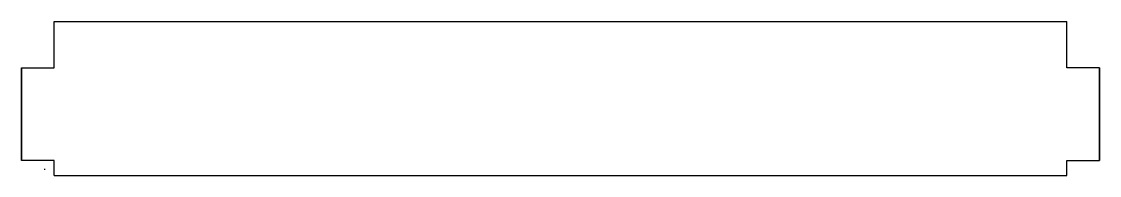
# Model space of a CAD drawing. Header units: millimetres. Extents: x 0 to 116, y 3 to 20.
import ezdxf

# ---------------------------------------------------------------- set-up
doc = ezdxf.new("R2010")
doc.units = ezdxf.units.MM
doc.layers.get('0').update_dxf_attribs({"linetype": 'CONTINUOUS'})

msp = doc.modelspace()

# ---------------------------------------------------------------- linework, layer by layer
for p, q in [((3.5, 15), (3.5, 20)), ((3.5, 20), (112.7, 20)), ((112.7, 15), (112.7, 20)), ((0, 15), (0, 5)), ((0, 5), (0, 15)), ((0, 5), (0, 15)), ((0, 15), (3.5, 15)), ((116.2, 15), (112.7, 15)), ((116.2, 15), (116.2, 5)), ((116.2, 5), (116.2, 15)), ((3.5, 5), (0, 5)), ((3.5, 5), (0, 5)), ((3.5, 3.4), (3.5, 5)), ((112.7, 3.4), (112.7, 5)), ((112.7, 5), (116.2, 5)), ((112.7, 5), (116.2, 5)), ((2.5, 4), (2.5, 4.1)), ((3.5, 3.4), (112.7, 3.4))]:
    msp.add_line(p, q)

doc.saveas('drawing.dxf')
